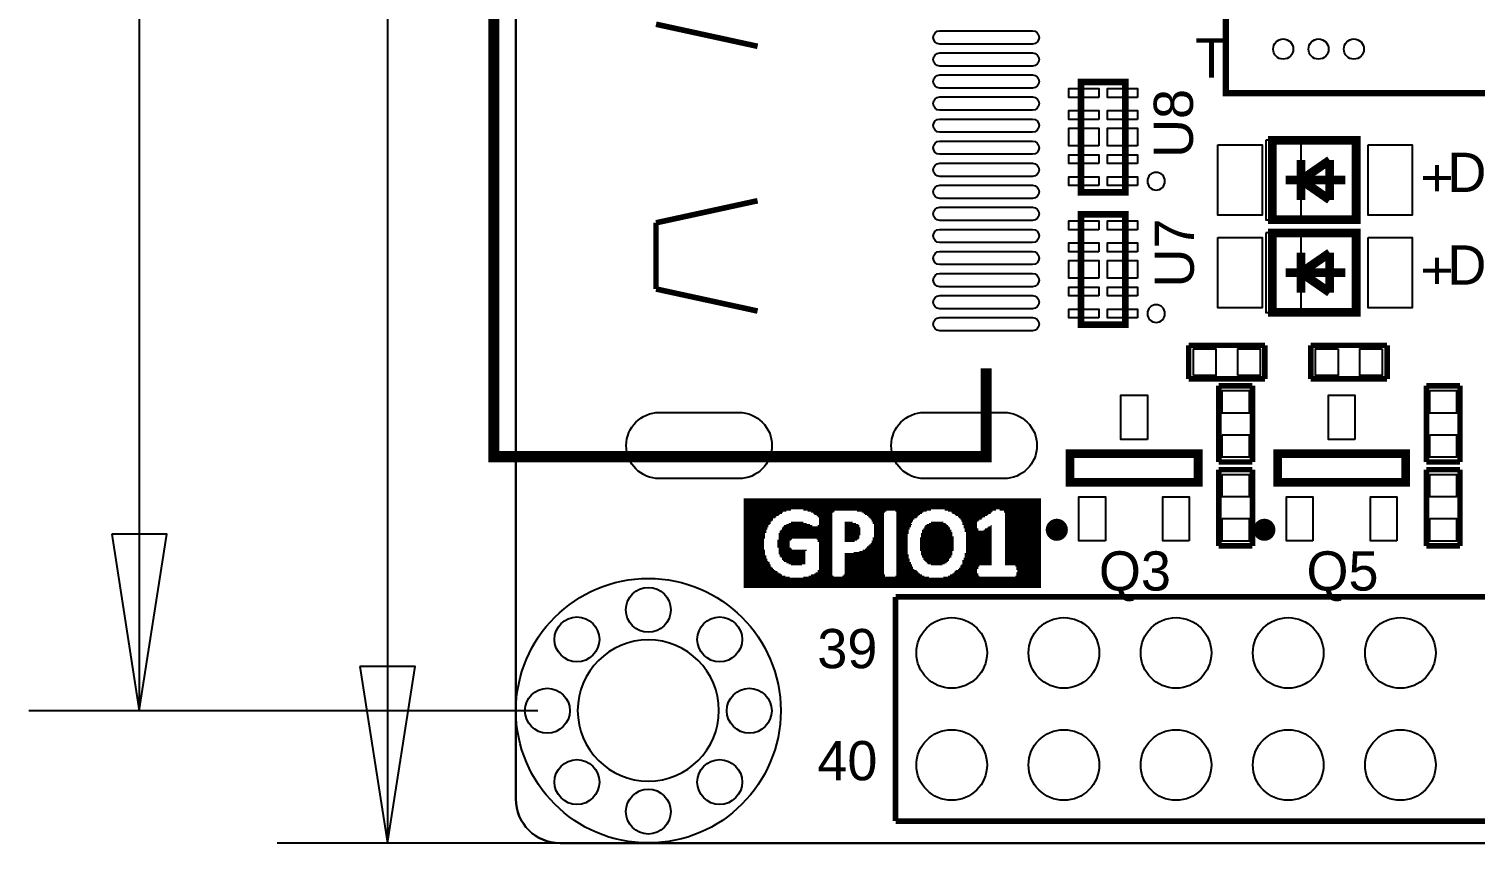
# Model space of a CAD drawing. Extents: x -38 to 87, y 0 to 70.
# Drawn here: x -11.03 to 21.72, y 0 to 18.45 of the extents above; entities that cross this region are included whole.
import ezdxf
from ezdxf.enums import TextEntityAlignment as Align

# ---------------------------------------------------------------- set-up
doc = ezdxf.new("R2010")
doc.units = 0
for name, color, linetype in [('BG_DIMENSION', 40, 'CONTINUOUS'), ('BG_OUTLINE', 7, 'CONTINUOUS'), ('BG_SILKSCREEN_TOP', 2, 'CONTINUOUS'), ('PG_SILKSCREEN_TOP', 2, 'CONTINUOUS'), ('PIN_TOP', 1, 'CONTINUOUS'), ('RD_SILKSCREEN_TOP', 177, 'CONTINUOUS')]:
    doc.layers.add(name, color=color, linetype=linetype)

msp = doc.modelspace()

# ---------------------------------------------------------------- linework, layer by layer
at = {"layer": 'BG_DIMENSION'}
for points in [[(-8.52678, 31.3563), (-8.52678, 2.999994)], [(-2.9083, 31.1912), (-2.9083, 0)], [(-9.151772, 6.999986), (-8.52678, 2.999994), (-7.901788, 6.999986), (-9.151772, 6.999986)], [(-3.533292, 3.999992), (-2.9083, 0), (-2.283308, 3.999992), (-3.533292, 3.999992)], [(0.499999, 2.999994), (-11.026775, 2.999994)], [(4.434459, 0), (-5.408295, 0)]]:
    msp.add_lwpolyline(points, dxfattribs=at)
at = {"layer": 'BG_OUTLINE'}
msp.add_lwpolyline([(84.00001, 0, 0.414211), (85.000008, 0.999998), (85.000008, 54.999992, 0.414213), (84.00001, 55.99999), (0.999998, 55.99999, 0.414214), (0, 54.999992), (0, 0.999998, 0.414212), (0.999998, 0)], format="xyb", close=True, dxfattribs=at)
for points in [[(0, 0.999998), (0, 54.999992)], [(84.00001, 0), (0.999998, 0)]]:
    msp.add_lwpolyline(points, dxfattribs=at)
for points in [[(4.59994, 3.00482, 1), (1.39954, 3.00482, 1), (4.59994, 3.00482)], [(0.999998, 0, -0.414212), (0, 0.999998)]]:
    msp.add_lwpolyline(points, format="xyb", dxfattribs=at)
at = {"layer": 'BG_SILKSCREEN_TOP', "const_width": 0.0254}
for points in [[(5.16128, 7.80288), (11.89228, 7.80288)], [(5.16128, 7.77748), (11.89228, 7.77748)], [(5.16128, 7.75208), (11.89228, 7.75208)], [(5.16128, 7.72668), (11.89228, 7.72668)], [(5.16128, 7.70128), (11.89228, 7.70128)], [(5.16128, 7.67588), (11.89228, 7.67588)], [(5.16128, 7.65048), (11.89228, 7.65048)], [(5.16128, 7.62508), (11.89228, 7.62508)], [(5.16128, 7.59968), (11.89228, 7.59968)], [(5.16128, 7.57428), (11.89228, 7.57428)], [(5.16128, 7.54888), (6.22808, 7.54888)], [(5.16128, 7.52348), (6.12648, 7.52348)], [(6.50748, 7.54888), (9.40308, 7.54888)], [(6.60908, 7.52348), (7.21868, 7.52348)], [(7.72668, 7.52348), (8.38708, 7.52348)], [(8.59028, 7.52348), (9.30148, 7.52348)], [(9.70788, 7.54888), (10.87628, 7.54888)], [(9.78408, 7.52348), (10.80008, 7.52348)], [(10.95248, 7.54888), (11.89228, 7.54888)], [(11.05408, 7.52348), (11.89228, 7.52348)], [(5.16128, 7.49808), (6.05028, 7.49808)], [(5.16128, 7.47268), (6.02488, 7.47268)], [(5.16128, 7.44728), (5.97408, 7.44728)], [(5.16128, 7.42188), (5.94868, 7.42188)], [(5.16128, 7.39648), (5.89788, 7.39648)], [(5.16128, 7.37108), (5.87248, 7.37108)], [(5.16128, 7.34568), (5.82168, 7.34568)], [(5.16128, 7.32028), (5.82168, 7.32028)], [(5.16128, 7.29488), (5.79628, 7.29488)], [(5.16128, 7.26948), (5.77088, 7.26948)], [(5.16128, 7.24408), (5.77088, 7.24408)], [(5.16128, 7.21868), (5.74548, 7.21868)], [(5.16128, 7.19328), (5.72008, 7.19328)], [(6.07568, 7.19328), (6.71068, 7.19328)], [(6.12648, 7.21868), (6.65988, 7.21868)], [(6.17728, 7.24408), (6.58368, 7.24408)], [(6.22808, 7.26948), (6.50748, 7.26948)], [(6.68528, 7.49808), (7.19328, 7.49808)], [(6.73608, 7.47268), (7.16788, 7.47268)], [(6.76148, 7.44728), (7.16788, 7.44728)], [(6.81228, 7.42188), (7.16788, 7.42188)], [(6.83768, 7.39648), (7.16788, 7.39648)], [(6.83768, 7.19328), (7.16788, 7.19328)], [(6.86308, 7.37108), (7.16788, 7.37108)], [(6.86308, 7.34568), (7.16788, 7.34568)], [(6.86308, 7.32028), (7.16788, 7.32028)], [(6.86308, 7.29488), (7.16788, 7.29488)], [(6.86308, 7.26948), (7.16788, 7.26948)], [(6.86308, 7.24408), (7.16788, 7.24408)], [(6.86308, 7.21868), (7.16788, 7.21868)], [(7.44728, 7.26948), (7.62508, 7.26948)], [(7.44728, 7.24408), (7.70128, 7.24408)], [(7.44728, 7.21868), (7.75208, 7.21868)], [(7.44728, 7.19328), (7.77748, 7.19328)], [(7.82828, 7.49808), (8.36168, 7.49808)], [(7.87908, 7.47268), (8.33628, 7.47268)], [(7.90448, 7.44728), (8.33628, 7.44728)], [(7.95528, 7.42188), (8.33628, 7.42188)], [(7.98068, 7.39648), (8.33628, 7.39648)], [(8.00608, 7.37108), (8.33628, 7.37108)], [(8.03148, 7.34568), (8.33628, 7.34568)], [(8.05688, 7.32028), (8.33628, 7.32028)], [(8.05688, 7.29488), (8.33628, 7.29488)], [(8.08228, 7.26948), (8.33628, 7.26948)], [(8.08228, 7.24408), (8.33628, 7.24408)], [(8.10768, 7.21868), (8.33628, 7.21868)], [(8.10768, 7.19328), (8.33628, 7.19328)], [(8.61568, 7.49808), (9.22528, 7.49808)], [(8.61568, 7.47268), (9.19988, 7.47268)], [(8.61568, 7.44728), (9.14908, 7.44728)], [(8.61568, 7.42188), (9.12368, 7.42188)], [(8.61568, 7.39648), (9.09828, 7.39648)], [(8.61568, 7.37108), (9.07288, 7.37108)], [(8.61568, 7.34568), (9.02208, 7.34568)], [(8.61568, 7.32028), (8.99668, 7.32028)], [(8.61568, 7.29488), (8.99668, 7.29488)], [(8.61568, 7.26948), (8.97128, 7.26948)], [(8.61568, 7.24408), (8.94588, 7.24408)], [(8.61568, 7.21868), (8.97128, 7.21868)], [(8.61568, 7.19328), (8.94588, 7.19328)], [(9.27608, 7.19328), (9.78408, 7.19328)], [(9.30148, 7.21868), (9.75868, 7.21868)], [(9.35228, 7.24408), (9.73328, 7.24408)], [(9.40308, 7.26948), (9.68248, 7.26948)], [(9.86028, 7.49808), (10.77468, 7.49808)], [(9.88568, 7.47268), (10.74928, 7.47268)], [(9.93648, 7.44728), (10.69848, 7.44728)], [(9.96188, 7.42188), (10.67308, 7.42188)], [(10.01268, 7.39648), (10.62228, 7.39648)], [(10.03808, 7.37108), (10.57148, 7.37108)], [(10.06348, 7.34568), (10.54608, 7.34568)], [(10.08888, 7.32028), (10.49528, 7.32028)], [(10.08888, 7.29488), (10.46988, 7.29488)], [(10.11428, 7.26948), (10.44448, 7.26948)], [(10.11428, 7.24408), (10.44448, 7.24408)], [(10.11428, 7.21868), (10.44448, 7.21868)], [(10.13968, 7.19328), (10.44448, 7.19328)], [(10.74928, 7.19328), (10.77468, 7.19328)], [(11.05408, 7.49808), (11.89228, 7.49808)], [(11.07948, 7.47268), (11.89228, 7.47268)], [(11.07948, 7.44728), (11.89228, 7.44728)], [(11.07948, 7.42188), (11.89228, 7.42188)], [(11.07948, 7.39648), (11.89228, 7.39648)], [(11.07948, 7.37108), (11.89228, 7.37108)], [(11.07948, 7.34568), (11.89228, 7.34568)], [(11.07948, 7.32028), (11.89228, 7.32028)], [(11.07948, 7.29488), (11.89228, 7.29488)], [(11.07948, 7.26948), (11.89228, 7.26948)], [(11.07948, 7.24408), (11.89228, 7.24408)], [(11.07948, 7.21868), (11.89228, 7.21868)], [(11.07948, 7.19328), (11.89228, 7.19328)], [(5.16128, 7.16788), (5.72008, 7.16788)], [(5.16128, 7.14248), (5.69468, 7.14248)], [(5.16128, 7.11708), (5.69468, 7.11708)], [(5.16128, 7.09168), (5.66928, 7.09168)], [(5.16128, 7.06628), (5.66928, 7.06628)], [(5.16128, 7.04088), (5.66928, 7.04088)], [(5.16128, 7.01548), (5.64388, 7.01548)], [(5.16128, 6.99008), (5.64388, 6.99008)], [(5.16128, 6.96468), (5.64388, 6.96468)], [(5.16128, 6.93928), (5.64388, 6.93928)], [(5.16128, 6.91388), (5.64388, 6.91388)], [(5.16128, 6.88848), (5.61848, 6.88848)], [(5.94868, 7.01548), (7.16788, 7.01548)], [(5.94868, 6.99008), (7.16788, 6.99008)], [(5.94868, 6.96468), (7.16788, 6.96468)], [(5.94868, 6.93928), (7.16788, 6.93928)], [(5.94868, 6.91388), (7.16788, 6.91388)], [(5.94868, 6.88848), (6.25348, 6.88848)], [(5.97408, 7.06628), (7.16788, 7.06628)], [(5.97408, 7.04088), (7.16788, 7.04088)], [(5.99948, 7.09168), (7.16788, 7.09168)], [(6.02488, 7.14248), (7.16788, 7.14248)], [(6.02488, 7.11708), (7.16788, 7.11708)], [(6.05028, 7.16788), (7.16788, 7.16788)], [(6.81228, 6.88848), (7.16788, 6.88848)], [(7.44728, 7.16788), (7.77748, 7.16788)], [(7.44728, 7.14248), (7.80288, 7.14248)], [(7.44728, 7.11708), (7.80288, 7.11708)], [(7.44728, 7.09168), (7.80288, 7.09168)], [(7.44728, 7.06628), (7.80288, 7.06628)], [(7.44728, 7.04088), (7.80288, 7.04088)], [(7.44728, 7.01548), (7.80288, 7.01548)], [(7.44728, 6.99008), (7.80288, 6.99008)], [(7.44728, 6.96468), (7.77748, 6.96468)], [(7.44728, 6.93928), (7.77748, 6.93928)], [(7.44728, 6.91388), (7.77748, 6.91388)], [(7.44728, 6.88848), (7.75208, 6.88848)], [(8.08228, 6.91388), (8.33628, 6.91388)], [(8.08228, 6.88848), (8.33628, 6.88848)], [(8.10768, 7.16788), (8.33628, 7.16788)], [(8.10768, 7.14248), (8.33628, 7.14248)], [(8.10768, 7.11708), (8.33628, 7.11708)], [(8.10768, 7.09168), (8.33628, 7.09168)], [(8.10768, 7.06628), (8.33628, 7.06628)], [(8.10768, 7.04088), (8.33628, 7.04088)], [(8.10768, 7.01548), (8.33628, 7.01548)], [(8.10768, 6.99008), (8.33628, 6.99008)], [(8.10768, 6.96468), (8.33628, 6.96468)], [(8.10768, 6.93928), (8.33628, 6.93928)], [(8.61568, 7.16788), (8.94588, 7.16788)], [(8.61568, 7.14248), (8.92048, 7.14248)], [(8.61568, 7.11708), (8.92048, 7.11708)], [(8.61568, 7.09168), (8.89508, 7.09168)], [(8.61568, 7.06628), (8.89508, 7.06628)], [(8.61568, 7.04088), (8.89508, 7.04088)], [(8.61568, 7.01548), (8.89508, 7.01548)], [(8.61568, 6.99008), (8.86968, 6.99008)], [(8.61568, 6.96468), (8.86968, 6.96468)], [(8.61568, 6.93928), (8.86968, 6.93928)], [(8.61568, 6.91388), (8.86968, 6.91388)], [(8.61568, 6.88848), (8.86968, 6.88848)], [(9.14908, 6.91388), (9.91108, 6.91388)], [(9.14908, 6.88848), (9.91108, 6.88848)], [(9.17448, 7.01548), (9.88568, 7.01548)], [(9.17448, 6.99008), (9.88568, 6.99008)], [(9.17448, 6.96468), (9.88568, 6.96468)], [(9.17448, 6.93928), (9.91108, 6.93928)], [(9.19988, 7.09168), (9.86028, 7.09168)], [(9.19988, 7.06628), (9.86028, 7.06628)], [(9.19988, 7.04088), (9.88568, 7.04088)], [(9.22528, 7.11708), (9.83488, 7.11708)], [(9.25068, 7.16788), (9.80948, 7.16788)], [(9.25068, 7.14248), (9.83488, 7.14248)], [(10.13968, 7.16788), (10.44448, 7.16788)], [(10.13968, 7.14248), (10.44448, 7.14248)], [(10.16508, 7.11708), (10.46988, 7.11708)], [(10.16508, 7.09168), (10.46988, 7.09168)], [(10.16508, 7.06628), (10.77468, 7.06628)], [(10.19048, 7.04088), (10.77468, 7.04088)], [(10.19048, 7.01548), (10.77468, 7.01548)], [(10.19048, 6.99008), (10.77468, 6.99008)], [(10.19048, 6.96468), (10.77468, 6.96468)], [(10.19048, 6.93928), (10.77468, 6.93928)], [(10.19048, 6.91388), (10.77468, 6.91388)], [(10.19048, 6.88848), (10.77468, 6.88848)], [(10.59688, 7.09168), (10.77468, 7.09168)], [(10.62228, 7.11708), (10.77468, 7.11708)], [(10.67308, 7.14248), (10.77468, 7.14248)], [(10.69848, 7.16788), (10.77468, 7.16788)], [(11.07948, 7.16788), (11.89228, 7.16788)], [(11.07948, 7.14248), (11.89228, 7.14248)], [(11.07948, 7.11708), (11.89228, 7.11708)], [(11.07948, 7.09168), (11.89228, 7.09168)], [(11.07948, 7.06628), (11.89228, 7.06628)], [(11.07948, 7.04088), (11.89228, 7.04088)], [(11.07948, 7.01548), (11.89228, 7.01548)], [(11.07948, 6.99008), (11.89228, 6.99008)], [(11.07948, 6.96468), (11.89228, 6.96468)], [(11.07948, 6.93928), (11.89228, 6.93928)], [(11.07948, 6.91388), (11.89228, 6.91388)], [(11.07948, 6.88848), (11.89228, 6.88848)], [(5.16128, 6.86308), (5.61848, 6.86308)], [(5.16128, 6.83768), (5.61848, 6.83768)], [(5.16128, 6.81228), (5.61848, 6.81228)], [(5.16128, 6.78688), (5.61848, 6.78688)], [(5.16128, 6.76148), (5.61848, 6.76148)], [(5.16128, 6.73608), (5.61848, 6.73608)], [(5.16128, 6.71068), (5.61848, 6.71068)], [(5.16128, 6.68528), (5.61848, 6.68528)], [(5.16128, 6.65988), (5.61848, 6.65988)], [(5.16128, 6.63448), (5.64388, 6.63448)], [(5.16128, 6.60908), (5.64388, 6.60908)], [(5.16128, 6.58368), (5.64388, 6.58368)], [(5.16128, 6.55828), (5.64388, 6.55828)], [(5.92328, 6.86308), (6.22808, 6.86308)], [(5.92328, 6.83768), (6.20268, 6.83768)], [(5.92328, 6.81228), (6.20268, 6.81228)], [(5.92328, 6.78688), (6.20268, 6.78688)], [(5.92328, 6.76148), (6.20268, 6.76148)], [(5.92328, 6.73608), (6.20268, 6.73608)], [(5.92328, 6.71068), (6.20268, 6.71068)], [(5.94868, 6.68528), (6.22808, 6.68528)], [(5.94868, 6.65988), (6.25348, 6.65988)], [(5.94868, 6.63448), (6.58368, 6.63448)], [(5.94868, 6.60908), (6.55828, 6.60908)], [(5.94868, 6.58368), (6.55828, 6.58368)], [(5.94868, 6.55828), (6.55828, 6.55828)], [(6.83768, 6.86308), (7.16788, 6.86308)], [(6.83768, 6.83768), (7.16788, 6.83768)], [(6.86308, 6.81228), (7.16788, 6.81228)], [(6.86308, 6.78688), (7.16788, 6.78688)], [(6.86308, 6.76148), (7.16788, 6.76148)], [(6.86308, 6.73608), (7.16788, 6.73608)], [(6.86308, 6.71068), (7.16788, 6.71068)], [(6.86308, 6.68528), (7.16788, 6.68528)], [(6.86308, 6.65988), (7.16788, 6.65988)], [(6.86308, 6.63448), (7.16788, 6.63448)], [(6.86308, 6.60908), (7.16788, 6.60908)], [(6.86308, 6.58368), (7.16788, 6.58368)], [(6.86308, 6.55828), (7.16788, 6.55828)], [(7.44728, 6.86308), (7.72668, 6.86308)], [(7.44728, 6.83768), (7.67588, 6.83768)], [(7.44728, 6.55828), (8.33628, 6.55828)], [(7.65048, 6.58368), (8.33628, 6.58368)], [(7.77748, 6.60908), (8.33628, 6.60908)], [(7.85368, 6.63448), (8.33628, 6.63448)], [(7.90448, 6.65988), (8.33628, 6.65988)], [(7.92988, 6.68528), (8.33628, 6.68528)], [(7.95528, 6.71068), (8.33628, 6.71068)], [(7.98068, 6.73608), (8.33628, 6.73608)], [(8.00608, 6.76148), (8.33628, 6.76148)], [(8.03148, 6.78688), (8.33628, 6.78688)], [(8.05688, 6.83768), (8.33628, 6.83768)], [(8.05688, 6.81228), (8.33628, 6.81228)], [(8.08228, 6.86308), (8.33628, 6.86308)], [(8.61568, 6.86308), (8.86968, 6.86308)], [(8.61568, 6.83768), (8.86968, 6.83768)], [(8.61568, 6.81228), (8.86968, 6.81228)], [(8.61568, 6.78688), (8.86968, 6.78688)], [(8.61568, 6.76148), (8.86968, 6.76148)], [(8.61568, 6.73608), (8.86968, 6.73608)], [(8.61568, 6.71068), (8.86968, 6.71068)], [(8.61568, 6.68528), (8.86968, 6.68528)], [(8.61568, 6.65988), (8.86968, 6.65988)], [(8.61568, 6.63448), (8.86968, 6.63448)], [(8.61568, 6.60908), (8.86968, 6.60908)], [(8.61568, 6.58368), (8.86968, 6.58368)], [(8.61568, 6.55828), (8.86968, 6.55828)], [(9.14908, 6.86308), (9.91108, 6.86308)], [(9.14908, 6.83768), (9.91108, 6.83768)], [(9.14908, 6.81228), (9.91108, 6.81228)], [(9.14908, 6.78688), (9.91108, 6.78688)], [(9.14908, 6.76148), (9.91108, 6.76148)], [(9.14908, 6.73608), (9.91108, 6.73608)], [(9.14908, 6.71068), (9.91108, 6.71068)], [(9.14908, 6.68528), (9.91108, 6.68528)], [(9.14908, 6.65988), (9.91108, 6.65988)], [(9.14908, 6.63448), (9.91108, 6.63448)], [(9.17448, 6.60908), (9.88568, 6.60908)], [(9.17448, 6.58368), (9.88568, 6.58368)], [(9.17448, 6.55828), (9.88568, 6.55828)], [(10.16508, 6.55828), (10.77468, 6.55828)], [(10.19048, 6.86308), (10.77468, 6.86308)], [(10.19048, 6.83768), (10.77468, 6.83768)], [(10.19048, 6.81228), (10.77468, 6.81228)], [(10.19048, 6.78688), (10.77468, 6.78688)], [(10.19048, 6.76148), (10.77468, 6.76148)], [(10.19048, 6.73608), (10.77468, 6.73608)], [(10.19048, 6.71068), (10.77468, 6.71068)], [(10.19048, 6.68528), (10.77468, 6.68528)], [(10.19048, 6.65988), (10.77468, 6.65988)], [(10.19048, 6.63448), (10.77468, 6.63448)], [(10.19048, 6.60908), (10.77468, 6.60908)], [(10.19048, 6.58368), (10.77468, 6.58368)], [(11.07948, 6.86308), (11.89228, 6.86308)], [(11.07948, 6.83768), (11.89228, 6.83768)], [(11.07948, 6.81228), (11.89228, 6.81228)], [(11.07948, 6.78688), (11.89228, 6.78688)], [(11.07948, 6.76148), (11.89228, 6.76148)], [(11.07948, 6.73608), (11.89228, 6.73608)], [(11.07948, 6.71068), (11.89228, 6.71068)], [(11.07948, 6.68528), (11.89228, 6.68528)], [(11.07948, 6.65988), (11.89228, 6.65988)], [(11.07948, 6.63448), (11.89228, 6.63448)], [(11.07948, 6.60908), (11.89228, 6.60908)], [(11.07948, 6.58368), (11.89228, 6.58368)], [(11.07948, 6.55828), (11.89228, 6.55828)], [(5.16128, 6.53288), (5.64388, 6.53288)], [(5.16128, 6.50748), (5.66928, 6.50748)], [(5.16128, 6.48208), (5.66928, 6.48208)], [(5.16128, 6.45668), (5.66928, 6.45668)], [(5.16128, 6.43128), (5.69468, 6.43128)], [(5.16128, 6.40588), (5.69468, 6.40588)], [(5.16128, 6.38048), (5.72008, 6.38048)], [(5.16128, 6.35508), (5.74548, 6.35508)], [(5.16128, 6.32968), (5.74548, 6.32968)], [(5.16128, 6.30428), (5.77088, 6.30428)], [(5.16128, 6.27888), (5.77088, 6.27888)], [(5.16128, 6.25348), (5.79628, 6.25348)], [(5.16128, 6.22808), (5.82168, 6.22808)], [(5.97408, 6.53288), (6.55828, 6.53288)], [(5.97408, 6.50748), (6.55828, 6.50748)], [(5.99948, 6.48208), (6.55828, 6.48208)], [(6.02488, 6.45668), (6.55828, 6.45668)], [(6.02488, 6.43128), (6.55828, 6.43128)], [(6.05028, 6.40588), (6.55828, 6.40588)], [(6.07568, 6.38048), (6.55828, 6.38048)], [(6.12648, 6.35508), (6.55828, 6.35508)], [(6.17728, 6.32968), (6.55828, 6.32968)], [(6.22808, 6.30428), (6.48208, 6.30428)], [(6.86308, 6.53288), (7.16788, 6.53288)], [(6.86308, 6.50748), (7.16788, 6.50748)], [(6.86308, 6.48208), (7.16788, 6.48208)], [(6.86308, 6.45668), (7.16788, 6.45668)], [(6.86308, 6.43128), (7.16788, 6.43128)], [(6.86308, 6.40588), (7.16788, 6.40588)], [(6.86308, 6.38048), (7.16788, 6.38048)], [(6.86308, 6.35508), (7.16788, 6.35508)], [(6.86308, 6.32968), (7.16788, 6.32968)], [(6.86308, 6.30428), (7.16788, 6.30428)], [(6.86308, 6.27888), (7.16788, 6.27888)], [(6.86308, 6.25348), (7.16788, 6.25348)], [(6.86308, 6.22808), (7.16788, 6.22808)], [(7.44728, 6.53288), (8.33628, 6.53288)], [(7.44728, 6.50748), (8.33628, 6.50748)], [(7.44728, 6.48208), (8.33628, 6.48208)], [(7.44728, 6.45668), (8.33628, 6.45668)], [(7.44728, 6.43128), (8.33628, 6.43128)], [(7.44728, 6.40588), (8.33628, 6.40588)], [(7.44728, 6.38048), (8.33628, 6.38048)], [(7.44728, 6.35508), (8.33628, 6.35508)], [(7.44728, 6.32968), (8.33628, 6.32968)], [(7.44728, 6.30428), (8.33628, 6.30428)], [(7.44728, 6.27888), (8.33628, 6.27888)], [(7.44728, 6.25348), (8.33628, 6.25348)], [(7.44728, 6.22808), (8.33628, 6.22808)], [(8.61568, 6.53288), (8.89508, 6.53288)], [(8.61568, 6.50748), (8.89508, 6.50748)], [(8.61568, 6.48208), (8.89508, 6.48208)], [(8.61568, 6.45668), (8.89508, 6.45668)], [(8.61568, 6.43128), (8.92048, 6.43128)], [(8.61568, 6.40588), (8.92048, 6.40588)], [(8.61568, 6.38048), (8.92048, 6.38048)], [(8.61568, 6.35508), (8.94588, 6.35508)], [(8.61568, 6.32968), (8.94588, 6.32968)], [(8.61568, 6.30428), (8.97128, 6.30428)], [(8.61568, 6.27888), (8.97128, 6.27888)], [(8.61568, 6.25348), (8.99668, 6.25348)], [(8.61568, 6.22808), (8.99668, 6.22808)], [(9.17448, 6.53288), (9.88568, 6.53288)], [(9.19988, 6.50748), (9.86028, 6.50748)], [(9.19988, 6.48208), (9.86028, 6.48208)], [(9.22528, 6.45668), (9.83488, 6.45668)], [(9.22528, 6.43128), (9.80948, 6.43128)], [(9.25068, 6.40588), (9.80948, 6.40588)], [(9.27608, 6.38048), (9.78408, 6.38048)], [(9.30148, 6.35508), (9.75868, 6.35508)], [(9.32688, 6.32968), (9.70788, 6.32968)], [(9.40308, 6.30428), (9.65708, 6.30428)], [(10.03808, 6.22808), (10.46988, 6.22808)], [(10.06348, 6.27888), (10.49528, 6.27888)], [(10.06348, 6.25348), (10.46988, 6.25348)], [(10.08888, 6.30428), (10.77468, 6.30428)], [(10.11428, 6.40588), (10.77468, 6.40588)], [(10.11428, 6.38048), (10.77468, 6.38048)], [(10.11428, 6.35508), (10.77468, 6.35508)], [(10.11428, 6.32968), (10.77468, 6.32968)], [(10.13968, 6.45668), (10.77468, 6.45668)], [(10.13968, 6.43128), (10.77468, 6.43128)], [(10.16508, 6.53288), (10.77468, 6.53288)], [(10.16508, 6.50748), (10.77468, 6.50748)], [(10.16508, 6.48208), (10.77468, 6.48208)], [(11.07948, 6.53288), (11.89228, 6.53288)], [(11.07948, 6.50748), (11.89228, 6.50748)], [(11.07948, 6.48208), (11.89228, 6.48208)], [(11.07948, 6.45668), (11.89228, 6.45668)], [(11.07948, 6.43128), (11.89228, 6.43128)], [(11.07948, 6.40588), (11.89228, 6.40588)], [(11.07948, 6.38048), (11.89228, 6.38048)], [(11.07948, 6.35508), (11.89228, 6.35508)], [(11.07948, 6.32968), (11.89228, 6.32968)], [(11.07948, 6.30428), (11.89228, 6.30428)], [(11.30808, 6.27888), (11.89228, 6.27888)], [(11.33348, 6.25348), (11.89228, 6.25348)], [(11.33348, 6.22808), (11.89228, 6.22808)], [(5.16128, 6.20268), (5.84708, 6.20268)], [(5.16128, 6.17728), (5.87248, 6.17728)], [(5.16128, 6.15188), (5.92328, 6.15188)], [(5.16128, 6.12648), (5.94868, 6.12648)], [(5.16128, 6.10108), (5.99948, 6.10108)], [(5.16128, 6.07568), (6.02488, 6.07568)], [(5.16128, 6.05028), (6.10108, 6.05028)], [(5.16128, 6.02488), (6.20268, 6.02488)], [(5.16128, 5.99948), (11.89228, 5.99948)], [(5.16128, 5.97408), (11.89228, 5.97408)], [(5.16128, 5.94868), (11.89228, 5.94868)], [(5.16128, 5.92328), (11.89228, 5.92328)], [(5.16128, 5.89788), (11.89228, 5.89788)], [(6.50748, 6.02488), (9.35228, 6.02488)], [(6.63448, 6.05028), (7.19328, 6.05028)], [(6.68528, 6.07568), (7.16788, 6.07568)], [(6.76148, 6.10108), (7.16788, 6.10108)], [(6.78688, 6.12648), (7.16788, 6.12648)], [(6.83768, 6.17728), (7.16788, 6.17728)], [(6.83768, 6.15188), (7.16788, 6.15188)], [(6.86308, 6.20268), (7.16788, 6.20268)], [(7.39648, 6.05028), (8.36168, 6.05028)], [(7.42188, 6.07568), (8.36168, 6.07568)], [(7.44728, 6.20268), (8.33628, 6.20268)], [(7.44728, 6.17728), (8.33628, 6.17728)], [(7.44728, 6.15188), (8.33628, 6.15188)], [(7.44728, 6.12648), (8.33628, 6.12648)], [(7.44728, 6.10108), (8.33628, 6.10108)], [(8.59028, 6.05028), (9.25068, 6.05028)], [(8.61568, 6.20268), (9.02208, 6.20268)], [(8.61568, 6.17728), (9.07288, 6.17728)], [(8.61568, 6.15188), (9.09828, 6.15188)], [(8.61568, 6.12648), (9.12368, 6.12648)], [(8.61568, 6.10108), (9.14908, 6.10108)], [(8.61568, 6.07568), (9.19988, 6.07568)], [(9.68248, 6.02488), (11.89228, 6.02488)], [(9.78408, 6.05028), (10.49528, 6.05028)], [(9.83488, 6.07568), (10.46988, 6.07568)], [(9.88568, 6.10108), (10.46988, 6.10108)], [(9.91108, 6.12648), (10.44448, 6.12648)], [(9.93648, 6.15188), (10.44448, 6.15188)], [(9.96188, 6.17728), (10.44448, 6.17728)], [(10.01268, 6.20268), (10.44448, 6.20268)], [(11.30808, 6.05028), (11.89228, 6.05028)], [(11.33348, 6.20268), (11.89228, 6.20268)], [(11.33348, 6.12648), (11.89228, 6.12648)], [(11.33348, 6.10108), (11.89228, 6.10108)], [(11.33348, 6.07568), (11.89228, 6.07568)], [(11.35888, 6.17728), (11.89228, 6.17728)], [(11.35888, 6.15188), (11.89228, 6.15188)], [(5.16128, 5.87248), (11.89228, 5.87248)], [(5.16128, 5.84708), (11.89228, 5.84708)], [(5.16128, 5.82168), (11.89228, 5.82168)], [(5.16128, 5.79628), (11.89228, 5.79628)]]:
    msp.add_lwpolyline(points, dxfattribs=at)
at = {"layer": 'PG_SILKSCREEN_TOP'}
for points, const_width in [([(16.077489, 16.994988), (16.077489, 30.395012), (16.677488, 30.99501), (25.077496, 30.99501), (25.077496, 16.994988), (16.077489, 16.994988)], 0.150012), ([(10.650093, 21.259394), (10.650093, 23.759592), (-0.499999, 23.759592), (-0.499999, 8.759292), (10.650093, 8.759292), (10.650093, 10.759288)], 0.254), ([(3.174111, 18.557596), (5.474106, 18.057292)], 0.127), ([(13.799998, 14.749907), (13.799998, 17.250004), (12.8, 17.250004), (12.8, 14.749907), (13.799998, 14.749907)], 0.150012), ([(19.029909, 15.926892), (19.029909, 14.127099), (17.129989, 14.127099), (17.129989, 15.926892), (19.029909, 15.926892)], 0.199898), ([(18.42991, 15.477109), (17.78, 15.026996)], 0.199898), ([(17.78, 15.477109), (17.78, 14.577009)], 0.199898), ([(18.42991, 14.577009), (18.42991, 15.477109)], 0.199898), ([(17.429912, 15.026996), (18.779998, 15.026996)], 0.199898), ([(17.78, 15.026996), (18.42991, 14.577009)], 0.199898), ([(3.174111, 14.057198), (5.474106, 14.557604)], 0.127), ([(3.174111, 12.557608), (3.174111, 14.057198)], 0.127), ([(13.799998, 11.749989), (13.799998, 14.25001), (12.8, 14.25001), (12.8, 11.749989), (13.799998, 11.749989)], 0.150012), ([(19.029909, 13.826896), (19.029909, 12.027103), (17.129989, 12.027103), (17.129989, 13.826896), (19.029909, 13.826896)], 0.199898), ([(18.42991, 13.377088), (17.78, 12.927)], 0.199898), ([(17.78, 13.377088), (17.78, 12.476912)], 0.199898), ([(18.42991, 12.476912), (18.42991, 13.377088)], 0.199898), ([(17.429912, 12.927), (18.779998, 12.927)], 0.199898), ([(17.78, 12.927), (18.42991, 12.476912)], 0.199898), ([(5.474106, 12.057507), (3.174111, 12.557608)], 0.127), ([(16.963593, 11.281004), (15.236393, 11.281004)], 0.127), ([(15.236393, 11.281004), (15.236393, 10.519004)], 0.127), ([(16.963593, 10.519004), (16.963593, 11.281004)], 0.127), ([(18.001412, 11.281004), (18.001412, 10.519004)], 0.127), ([(19.728612, 11.281004), (18.001412, 11.281004)], 0.127), ([(19.728612, 10.519004), (19.728612, 11.281004)], 0.127), ([(15.236393, 10.519004), (16.963593, 10.519004)], 0.127), ([(18.001412, 10.519004), (19.728612, 10.519004)], 0.127), ([(15.918993, 10.363606), (15.918993, 8.636406)], 0.127), ([(16.680993, 10.363606), (15.918993, 10.363606)], 0.127), ([(16.680993, 8.636406), (16.680993, 10.363606)], 0.127), ([(20.619009, 10.363606), (20.619009, 8.636406)], 0.127), ([(21.381009, 10.363606), (20.619009, 10.363606)], 0.127), ([(21.381009, 8.636406), (21.381009, 10.363606)], 0.127), ([(15.450007, 8.17499), (12.549988, 8.17499), (12.549988, 8.825001), (15.450007, 8.825001), (15.450007, 8.17499)], 0.2), ([(20.149998, 8.17499), (17.250004, 8.17499), (17.250004, 8.825001), (20.149998, 8.825001), (20.149998, 8.17499)], 0.2), ([(15.918993, 8.636406), (16.680993, 8.636406)], 0.127), ([(15.918993, 8.46361), (15.918993, 6.73641)], 0.127), ([(16.680993, 8.46361), (15.918993, 8.46361)], 0.127), ([(16.680993, 6.73641), (16.680993, 8.46361)], 0.127), ([(20.619009, 8.636406), (21.381009, 8.636406)], 0.127), ([(20.619009, 8.46361), (20.619009, 6.73641)], 0.127), ([(21.381009, 8.46361), (20.619009, 8.46361)], 0.127), ([(21.381009, 6.73641), (21.381009, 8.46361)], 0.127), ([(15.918993, 6.73641), (16.680993, 6.73641)], 0.127), ([(20.619009, 6.73641), (21.381009, 6.73641)], 0.127), ([(8.600008, 5.579999), (59.400008, 5.579999)], 0.127), ([(8.600008, 0.499999), (8.600008, 5.579999)], 0.127), ([(59.400008, 0.499999), (8.600008, 0.499999)], 0.127)]:
    msp.add_lwpolyline(points, dxfattribs=dict(at, const_width=const_width))
for points in [[(16.9799, 15.926892), (16.9799, 14.127099), (17.78, 14.127099), (17.78, 15.926892)], [(16.9799, 13.826896), (16.9799, 12.027103), (17.78, 12.027103), (17.78, 13.826896)]]:
    msp.add_lwpolyline(points, close=True, dxfattribs=at)
for points in [[(14.699996, 14.999995, 1), (14.300004, 14.999925, 1)], [(14.699996, 12.000001, 1), (14.299952, 11.999928, 1)]]:
    msp.add_lwpolyline(points, format="xyb", close=True, dxfattribs=at)
at = {"layer": 'PG_SILKSCREEN_TOP', "const_width": 0.250012}
for points in [[(12.375109, 7.100011, 1.000042), (12.124969, 7.09991, 0.999958), (12.375109, 7.100011)], [(17.074998, 7.100011, 0.999975), (16.825011, 7.100037, 1.000025), (17.074998, 7.100011)]]:
    msp.add_lwpolyline(points, format="xyb", dxfattribs=at)
at = {"layer": 'PIN_TOP'}
for points in [[(11.700091, 18.1094), (9.600095, 18.1094, -1), (9.600095, 18.409399), (11.700091, 18.409399, -1)], [(11.700091, 17.609503), (9.600095, 17.609503, -1), (9.600095, 17.909502), (11.700091, 17.909502, -1)], [(11.700091, 17.109402), (9.600095, 17.109402, -1), (9.600095, 17.409401), (11.700091, 17.409401, -1)], [(11.700091, 16.609505), (9.600095, 16.609505, -1), (9.600095, 16.909504), (11.700091, 16.909504, -1)], [(11.700091, 16.109404), (9.600095, 16.109404, -1), (9.600095, 16.409403), (11.700091, 16.409403, -1)], [(11.700091, 15.609303), (9.600095, 15.609303, -1), (9.600095, 15.909303), (11.700091, 15.909303, -1)], [(11.700091, 15.109406), (9.600095, 15.109406, -1), (9.600095, 15.409405), (11.700091, 15.409405, -1)], [(11.700091, 14.609305), (9.600095, 14.609305, -1), (9.600095, 14.909305), (11.700091, 14.909305, -1)], [(11.700091, 14.109408), (9.600095, 14.109408, -1), (9.600095, 14.409407), (11.700091, 14.409407, -1)], [(11.700091, 13.609307), (9.600095, 13.609307, -1), (9.600095, 13.909307), (11.700091, 13.909307, -1)], [(11.700091, 13.10941), (9.600095, 13.10941, -1), (9.600095, 13.409409), (11.700091, 13.409409, -1)], [(11.700091, 12.609309), (9.600095, 12.609309, -1), (9.600095, 12.909309), (11.700091, 12.909309, -1)], [(11.700091, 12.109412), (9.600095, 12.109412, -1), (9.600095, 12.409411), (11.700091, 12.409411, -1)], [(11.700091, 11.609311), (9.600095, 11.609311, -1), (9.600095, 11.909311), (11.700091, 11.909311, -1)], [(5.049952, 8.259458), (3.250057, 8.259458, -1), (3.250057, 9.759556), (5.049952, 9.759556, -1)], [(11.04994, 8.259458), (9.250045, 8.259458, -1), (9.250045, 9.759556), (11.04994, 9.759556, -1)]]:
    msp.add_lwpolyline(points, format="xyb", close=True, dxfattribs=at)
for points in [[(13.199999, 16.900042), (12.51999, 16.900042), (12.51999, 17.09994), (13.199999, 17.09994)], [(14.080007, 16.900042), (13.399999, 16.900042), (13.399999, 17.09994), (14.080007, 17.09994)], [(13.199999, 16.400043), (12.51999, 16.400043), (12.51999, 16.599941), (13.199999, 16.599941)], [(14.080007, 16.400043), (13.399999, 16.400043), (13.399999, 16.599941), (14.080007, 16.599941)], [(13.199999, 15.799994), (12.51999, 15.799994), (12.51999, 16.199993), (13.199999, 16.199993)], [(14.080007, 15.799994), (13.399999, 15.799994), (13.399999, 16.199993), (14.080007, 16.199993)], [(15.899994, 15.826943), (16.899992, 15.826943), (16.899992, 14.227048), (15.899994, 14.227048)], [(19.299987, 15.826943), (20.299985, 15.826943), (20.299985, 14.227048), (19.299987, 14.227048)], [(13.199999, 15.400045), (12.51999, 15.400045), (12.51999, 15.599943), (13.199999, 15.599943)], [(14.080007, 15.400045), (13.399999, 15.400045), (13.399999, 15.599943), (14.080007, 15.599943)], [(13.199999, 14.900046), (12.51999, 14.900046), (12.51999, 15.099944), (13.199999, 15.099944)], [(14.080007, 14.900046), (13.399999, 14.900046), (13.399999, 15.099944), (14.080007, 15.099944)], [(13.199999, 13.900048), (12.51999, 13.900048), (12.51999, 14.099946), (13.199999, 14.099946)], [(14.080007, 13.900048), (13.399999, 13.900048), (13.399999, 14.099946), (14.080007, 14.099946)], [(13.199999, 13.400049), (12.51999, 13.400049), (12.51999, 13.599947), (13.199999, 13.599947)], [(14.080007, 13.400049), (13.399999, 13.400049), (13.399999, 13.599947), (14.080007, 13.599947)], [(15.899994, 13.726947), (16.899992, 13.726947), (16.899992, 12.127052), (15.899994, 12.127052)], [(19.299987, 13.726947), (20.299985, 13.726947), (20.299985, 12.127052), (19.299987, 12.127052)], [(13.199999, 12.8), (12.51999, 12.8), (12.51999, 13.199999), (13.199999, 13.199999)], [(14.080007, 12.8), (13.399999, 12.8), (13.399999, 13.199999), (14.080007, 13.199999)], [(13.199999, 12.400051), (12.51999, 12.400051), (12.51999, 12.599949), (13.199999, 12.599949)], [(14.080007, 12.400051), (13.399999, 12.400051), (13.399999, 12.599949), (14.080007, 12.599949)], [(13.199999, 11.900052), (12.51999, 11.900052), (12.51999, 12.09995), (13.199999, 12.09995)], [(14.080007, 11.900052), (13.399999, 11.900052), (13.399999, 12.09995), (14.080007, 12.09995)], [(15.345893, 10.595204), (15.345893, 11.204804), (15.853893, 11.204804), (15.853893, 10.595204)], [(16.346094, 10.595204), (16.346094, 11.204804), (16.854094, 11.204804), (16.854094, 10.595204)], [(18.618911, 11.204804), (18.618911, 10.595204), (18.110911, 10.595204), (18.110911, 11.204804)], [(19.619112, 11.204804), (19.619112, 10.595204), (19.111112, 10.595204), (19.111112, 11.204804)], [(15.995193, 10.254107), (16.604793, 10.254107), (16.604793, 9.746107), (15.995193, 9.746107)], [(20.695209, 10.254107), (21.304809, 10.254107), (21.304809, 9.746107), (20.695209, 9.746107)], [(14.299946, 9.15002), (13.700049, 9.15002), (13.700049, 10.150018), (14.299946, 10.150018)], [(18.999937, 9.15002), (18.400039, 9.15002), (18.400039, 10.150018), (18.999937, 10.150018)], [(15.995193, 9.253906), (16.604793, 9.253906), (16.604793, 8.745906), (15.995193, 8.745906)], [(20.695209, 9.253906), (21.304809, 9.253906), (21.304809, 8.745906), (20.695209, 8.745906)], [(15.995193, 8.354111), (16.604793, 8.354111), (16.604793, 7.846111), (15.995193, 7.846111)], [(20.695209, 8.354111), (21.304809, 8.354111), (21.304809, 7.846111), (20.695209, 7.846111)], [(13.349935, 6.849999), (12.750038, 6.849999), (12.750038, 7.849997), (13.349935, 7.849997)], [(15.249957, 6.849999), (14.65006, 6.849999), (14.65006, 7.849997), (15.249957, 7.849997)], [(18.049926, 6.849999), (17.450029, 6.849999), (17.450029, 7.849997), (18.049926, 7.849997)], [(19.949947, 6.849999), (19.35005, 6.849999), (19.35005, 7.849997), (19.949947, 7.849997)], [(15.995193, 7.35391), (16.604793, 7.35391), (16.604793, 6.84591), (15.995193, 6.84591)], [(20.695209, 7.35391), (21.304809, 7.35391), (21.304809, 6.84591), (20.695209, 6.84591)]]:
    msp.add_lwpolyline(points, close=True, dxfattribs=at)
for centre, radius in [((17.377512, 17.995011), 0.2286), ((18.17751, 17.995011), 0.2286), ((18.977508, 17.995011), 0.2286), ((2.999994, 2.999994), 2.9972), ((2.999994, 5.285994), 0.508), ((1.383487, 4.616501), 0.508), ((4.616501, 4.616501), 0.508), ((9.870008, 4.309999), 0.799948), ((12.410008, 4.309999), 0.799948), ((14.950008, 4.309999), 0.799948), ((17.490008, 4.309999), 0.799948), ((20.030008, 4.309999), 0.799948), ((0.713994, 2.999994), 0.508), ((5.285994, 2.999994), 0.508), ((9.870008, 1.769999), 0.799948), ((12.410008, 1.769999), 0.799948), ((14.950008, 1.769999), 0.799948), ((17.490008, 1.769999), 0.799948), ((20.030008, 1.769999), 0.799948), ((1.383487, 1.383487), 0.508), ((4.616501, 1.383487), 0.508), ((2.999994, 0.713994), 0.508)]:
    msp.add_circle(centre, radius, dxfattribs=at)

# ---------------------------------------------------------------- texts
at = {"layer": 'PG_SILKSCREEN_TOP', "width": 1.028571}
for s, p in [('T', (15.3797, 17.349038)), ('39', (6.827088, 3.963695)), ('40', (6.827088, 1.423695))]:
    msp.add_text(s, height=0.889, dxfattribs=at).set_placement(p)
for p in [(20.430211, 15.4273), (20.430211, 13.327304)]:
    msp.add_text('+', height=0.889, rotation=270, dxfattribs=at).set_placement(p)
at = {"layer": 'RD_SILKSCREEN_TOP', "width": 1.028571}
for s, p in [('U8', (15.333142, 15.52702)), ('U7', (15.353462, 12.59078))]:
    msp.add_text(s, height=0.889, rotation=90, dxfattribs=at).set_placement(p)
for s, p in [('D7', (21.094675, 14.756486)), ('D6', (21.094675, 12.656388))]:
    msp.add_text(s, height=0.889, dxfattribs=at).set_placement(p)
for s, p in [('Q3', (14.019632, 5.722925)), ('Q5', (18.719622, 5.722925))]:
    msp.add_text(s, height=0.889, dxfattribs=at).set_placement(p, align=Align.CENTER)

doc.saveas('drawing.dxf')
